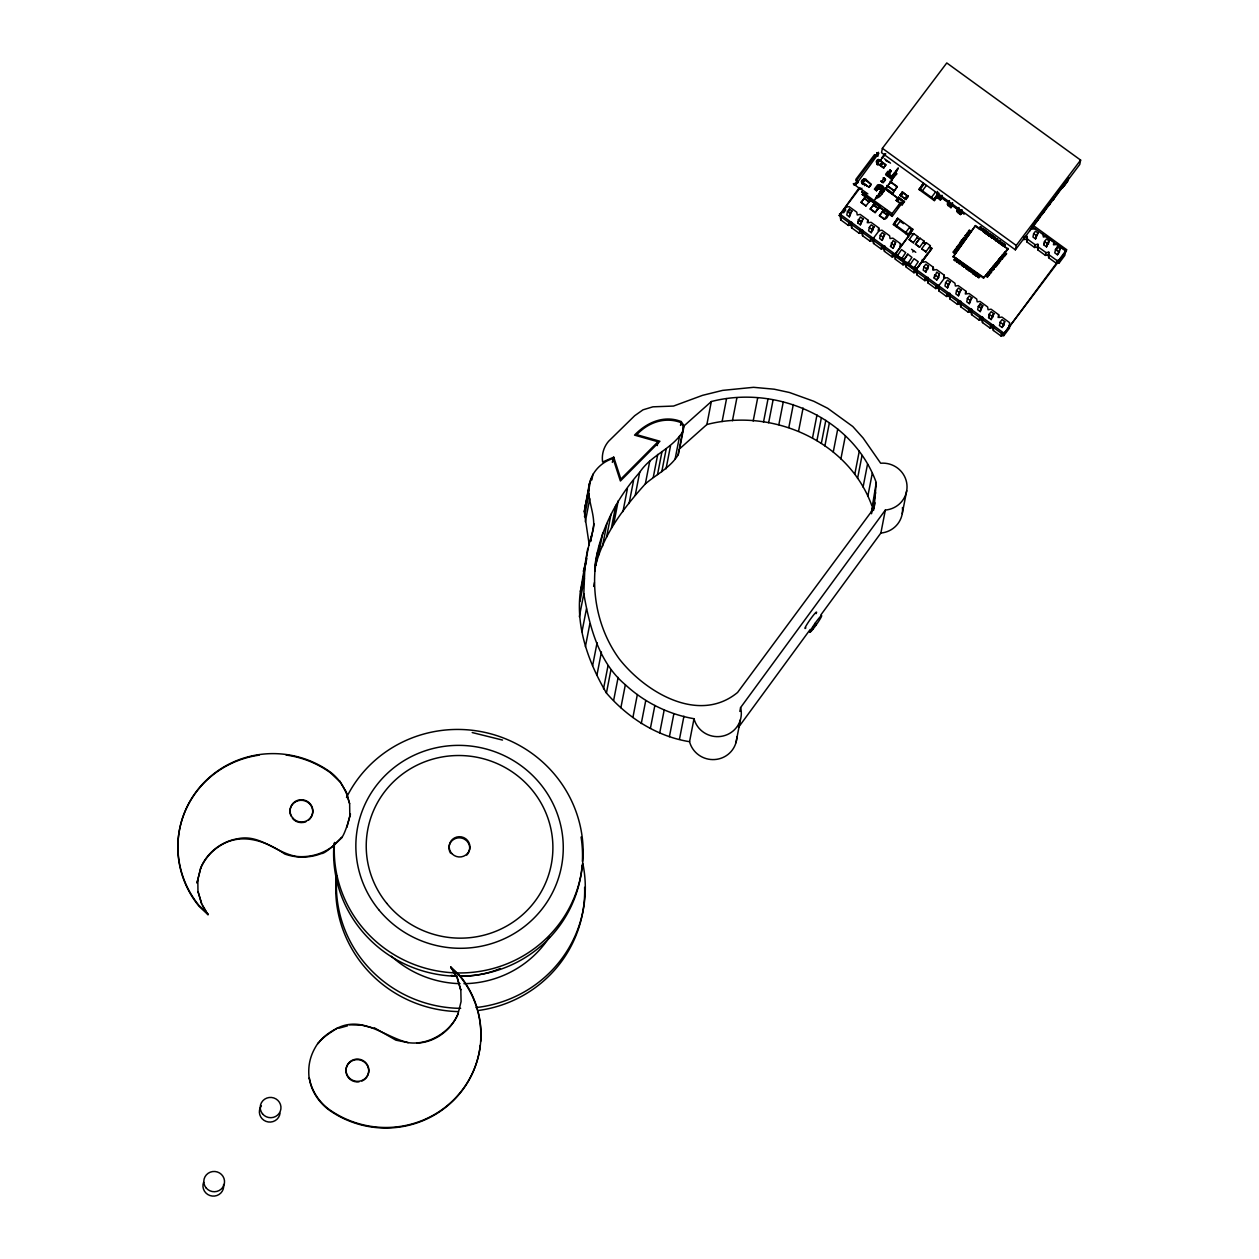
<?xml version="1.0" encoding="UTF-8"?>
<svg xmlns="http://www.w3.org/2000/svg" width="1259" height="1259" viewBox="0 0 1259 1259"><rect width="100%" height="100%" fill="white"/><g stroke="black" fill="none" stroke-linecap="round" stroke-linejoin="round"><path stroke-width="1.5" d="M897.399 169.351L896.392 170.406M877.429 155.628L878.514 153.567L855.553 184.947M979.974 227.297L979.014 228.477C980.572 231.357 982.571 225.33 979.974 227.297L981.579 227.627M982.681 228.43C981.044 230.68 983.09 226.935 983.877 229.343L982.492 230.995M983.594 231.813L984.994 230.098L986.19 231.027L985.529 231.861L984.176 231.058L983.594 231.813L984.79 232.726L986.19 230.964M983.877 229.343L982.272 228.981M985.907 233.529L987.67 233.639L987.103 234.394C984.475 234.127 987.67 230.303 988.488 232.695L987.937 233.419L986.788 232.411M987.103 234.394C989.637 232.946 984.396 231.672 987.56 233.733M988.488 232.695L986.851 232.364M989.007 234.237L990.062 235.228L990.786 234.363L989.605 233.45L988.236 235.165C989.165 237.526 991.588 233.954 988.976 234.174M990.786 234.363L989.181 234.001M991.714 237.746L993.099 236.047C992.249 233.607 989.102 237.636 991.714 237.699M993.099 236.047L992.391 236.818L991.242 236.015M995.397 237.715L994.217 236.802L995.397 237.668L994.012 239.367L993.792 237.337M996.325 241.098L997.71 239.336L996.514 238.47L995.601 239.603L996.325 241.098L996.845 240.406L995.145 240.186M999.284 240.532L1000.48 241.398L999.079 243.05L998.466 241.429L999.284 240.532L1000.48 241.35M1001.393 244.781L1000.716 243.223L1001.393 244.781L1002.778 243.018L1001.173 242.704L1000.197 243.916M1005.091 244.687C1002.62 247.519 1002.369 242.247 1005.091 244.75L1003.691 246.402L1002.526 245.552M736.861 736.657A24.047 23.48 11 0 1 689.554 741.693C656.852 736.452 627.879 717.803 606.429 693.032C588.598 662.612 575.615 627.139 580.383 591.368C585.451 572.341 585.718 552.402 592.108 533.769C597.333 518.787 588.11 503.852 588.756 488.665C589.417 474.8 599.866 462.336 613.086 458.544L620.388 481.017L659.952 441.248L636.802 434.717C647.897 422.568 664.783 416.524 680.615 422.473L683.448 426.738L682.708 431.743C671.928 449.07 650.856 455.286 639.682 472.361C616.422 498.658 599.677 530.779 594.893 565.779M579.345 616.705L583.814 593.729L584.837 568.391L586.82 558.445M871.37 512.287L876.248 482.559C852.862 417.705 776.268 384.64 711.335 401.542L684.093 425.841L679.624 448.802L706.881 424.519C771.798 407.617 848.409 440.666 871.779 505.536M597.506 552.371C589.904 589.039 597.112 628.556 619.318 658.992C645.489 692.356 698.855 724.318 737.569 692.481L874.108 507.991L876.248 482.559M472.204 732.549L502.514 740.072M587.78 548.357L580.383 591.368M969.587 232.097L970.17 230.743L971.098 231.42L970.233 232.6C968.423 231.908 970.028 229.453 969.949 230.617M876.941 153.74L877.586 154.857L878.514 153.567M954.416 251.296L953.881 252.729L954.92 253.295C957.17 252.225 953.866 250.273 953.551 252.461L953.551 252.461M955.66 250.478L954.652 249.817L957.438 249.896L956.572 251.108L954.637 249.849L956.085 249.046M956.871 247.96L956.871 247.96C957.328 245.017 958.949 248.086 958.382 247.173L958.241 248.841L959.106 247.63M957.438 249.896L955.849 250.604L956.588 251.045M960.129 244.923L959.185 246.087L960.05 244.907C962.018 246.339 958.477 243.05 958.54 245.694L959.893 246.591L957.973 245.332L959.405 244.529M960.507 241.901C963.308 243.034 957.706 244.482 960.507 241.87L962.427 243.16L961.561 244.325L960.523 243.569M963.229 242.074L961.309 240.815C961.105 237.762 965.244 241.996 963.387 240.39L963.229 242.074L964.095 240.862M963.843 237.353L965.763 238.612L964.898 239.824L962.978 238.565L964.41 237.762M966.912 237.038L964.976 235.811L965.842 234.646L966.975 235.339L967.762 235.905L966.188 236.598L966.896 237.101L967.762 235.905M965.842 234.693C967.872 234.898 964.646 238.203 967.132 235.449M967.51 232.396L969.43 233.639L968.564 234.851L966.644 233.592L968.077 232.789M589.228 544.864L584.286 511.642L589.338 483.629M594.799 568.832C602.227 535.925 623.252 508.479 645.348 483.881C656.553 474.297 670.307 467.703 678.239 454.719L678.994 449.715M979.014 228.477L979.785 227.533M981.973 229.264L983.011 230.366L981.312 230.145L981.973 229.264L983.185 230.192M997.144 239.997L995.806 239.304L997.018 240.249M864.272 198.828L865.751 196.278L870.583 199.788L865.924 205.972L861.093 202.463L865.657 196.86M870.111 200.37L874.942 203.376L873.305 205.61L874.926 202.935L879.742 206.445L875.099 212.629L870.268 209.12L874.895 202.935M874.926 202.935L873.274 205.61M883.189 211.481C886.131 204.572 892.017 217.209 884.274 219.286L879.443 215.777L882.559 211.418L887.375 214.911L884.274 219.286M884.983 180.147L885.046 179.156M200.795 867.687C196.136 886.399 195.208 890.066 200.795 867.687C207.263 852.264 221.741 841.232 238.203 838.636C260.471 834.025 276.335 853.413 296.998 856.482C309.541 857.568 322.068 854.169 332.25 846.74C357.163 821.702 327.545 854.09 321.438 853.539C309.651 858.119 296.636 858.26 284.739 854.011C267.789 842.35 246.229 833.647 226.069 842.507C214.738 847.669 205.642 856.781 200.685 868.222M201.597 903.6L198.088 891.797L201.597 903.6L207.987 914.679L198.938 906.118A96.014 93.78 11 0 1 259.165 755.132M349.026 802.014C346.43 790.211 340.15 779.557 330.582 772.271A96.014 93.78 11 0 0 204.556 781.981A96.014 93.78 11 0 0 199.048 905.583L208.097 914.128M346.02 791.911L339.631 780.832M349.53 803.698L346.131 791.36M346.933 827.273C355.384 793.154 346.587 834.717 340.796 838.51M480.293 1045.222A96.014 93.78 11 0 1 328.206 1109.384C318.275 1101.656 311.004 1090.467 309.273 1077.972C311.571 1090.278 318.401 1101.216 328.316 1108.833A96.014 93.78 11 0 0 454.342 1099.138A96.014 93.78 11 0 0 459.85 975.536L450.816 966.991L457.206 978.07L460.7 989.857L457.3 977.519L450.816 966.991M337.349 1028.115C329.827 1031.892 322.713 1036.818 317.882 1043.695C323.044 1036.881 330.598 1032.506 337.349 1028.115C362.907 1015.352 384.687 1037.086 408.184 1042.641C428.957 1045.694 450.958 1031.278 458.008 1013.983C451.115 1030.271 434.843 1042.483 417.012 1043.082M349.373 1024.795L361.789 1025.188L372.223 1027.769M374.065 1027.659L395.908 1040.17L408.184 1042.641M584.286 511.642L588.756 488.665M586.458 501.79L587.198 497.966M587.953 494.142L590.927 478.813M584.475 516.709L588.929 493.748M591.856 479.915L592.973 474.171M585.309 521.73L589.779 498.753M590.66 541.055L594.012 523.823M590.628 541.433L592.108 533.769M579.958 601.503L584.428 578.526M612.346 462.383L613.086 458.544M612.976 460.983L613.731 457.159L602.62 462.006A27.037 26.408 11 0 1 608.569 441.311L634.646 415.753L643.003 409.82L652.902 406.83L673.534 406.059L702.553 395.342L722.635 390.384L753.543 387.316L774.206 389.204L789.424 392.493L813.818 401.275L827.698 408.294L852.784 426.502L863.092 437.99L880.671 463.233A24.047 23.48 11 0 1 906.921 484.558A24.047 23.48 11 0 1 885.345 510.052L740.591 707.589A24.047 23.48 11 0 1 723.201 735.98A24.047 23.48 11 0 1 694.008 718.716C668.387 714.278 644.419 702.396 625.345 684.739C598.78 662.486 589.511 626.526 583.814 593.729M581.988 631.735L586.458 608.758M595.68 565.559L600.15 542.582M594.704 571.271L595.444 567.447M598.324 555.77L602.793 532.809M593.65 586.442L594.39 582.618M602.432 546.5L606.901 523.524M606.539 537.215L611.008 514.239M585.404 646.607L589.873 623.63M611.355 528.261L615.808 505.284M613.763 523.791L618.216 500.814M592.611 665.696L597.081 642.719M622.953 511.595L627.423 488.618M629.091 503.474L633.56 480.497M596.971 674.934L601.44 651.973M635.228 495.338L639.682 472.361M603.517 688.799L607.987 665.838M645.348 483.881L649.817 460.904M606.429 693.032L610.898 670.056M657.245 445.592L657.985 441.752L634.52 435.126C646.607 422.473 664.075 414.73 681.245 421.576L684.093 425.841M653.264 477.381L657.733 454.42M613.652 700.366L618.122 677.405M657.528 474.533L661.998 451.556M661.793 471.669L666.247 448.708M666.042 468.82L670.512 445.843M620.876 707.715L625.345 684.739M680.505 425.4L681.245 421.576M675.17 458.78L679.64 435.803M678.239 454.719L683.448 426.738M632.899 717.473L637.369 694.496M641.272 723.547L645.741 700.571M706.881 424.519L711.335 401.542M650.384 728.442L654.853 705.481M659.716 732.974L664.185 709.997M722.115 421.56L726.569 398.584M669.41 736.672L673.864 713.696M732.439 420.726L736.908 397.75M679.482 739.175L683.936 716.198M689.554 741.693L694.008 718.716M753.181 421.025L757.65 398.049M763.489 422.158L767.959 399.182M768.651 422.725L773.12 399.748M778.833 424.708L783.303 401.731M788.826 427.509L793.296 404.532M739.851 711.414L740.591 707.589M735.964 742.716L740.418 719.755M1033.434 225.581L1066.578 249.644L1066.247 251.391L1003.376 334.721L839.202 215.525L859.33 187.544M798.615 430.956L803.085 407.995M870.174 241.256L862.541 235.716L862.1 232.946L859.268 233.34L851.635 227.8L851.21 225.031L848.377 225.44L840.744 219.884L840.855 214.313L846.331 207.058L849.148 206.665L856.781 212.204L857.222 214.974L860.18 214.408L867.813 219.947L868.238 222.717L871.071 222.308L878.703 227.863L879.144 230.633L873.541 238.045L870.709 238.455L870.174 241.256L873.116 240.689L873.557 243.459L881.19 248.999L884.023 248.59L884.558 245.788L881.741 246.197L881.19 248.999M847.464 211.591L846.803 214.959L849.384 216.831L851.918 210.961L849.353 209.088L847.464 211.591L850.03 213.463L849.384 216.831M848.692 212.456L849.353 209.088M848.377 225.44L848.928 222.623L851.745 222.229L851.635 227.8M877.995 156.195L875.54 155.172L856.97 179.801C858.591 182.775 850.281 187.418 856.089 183.845M812.527 437.912L816.981 414.935M866.428 179.99L871.197 184.239L869.025 187.119L863.863 183.373C860.149 185.97 863.942 176.811 864.288 179.455M863.422 184.223L863.863 183.373M863.942 179.36C866.79 178.196 858.496 180.194 862.808 182.618L861.88 182.225M865.405 196.955L862.336 194.342L864.083 193.319L892.08 213.637L892.206 216.406L887.485 212.991M857.709 222.874L860.306 216.926L862.966 218.846L860.369 224.81L857.709 222.874L859.661 220.294M857.851 222.859L858.512 219.491M868.962 187.449L871.118 184.569L866.035 180.509M816.934 440.619L821.403 417.642M864.146 198.418L868.978 201.928L864.414 197.836L861.093 202.463M865.704 197.049L864.839 198.151M860.369 224.81L862.966 218.846M859.268 233.34L859.818 230.539L862.651 230.145L862.541 235.716M865.924 205.972L861.156 202.132M876.783 153.803C877.004 149.79 876.311 157.233 877.523 154.794M821.34 443.325L825.81 420.364M877.067 163.953L876.909 161.451L879.317 159.799L877.366 159.83L876.264 161.561L876.894 162.836M867.262 222.749L867.813 219.947M878.514 164.205L883.661 167.951L878.514 164.205L877.004 164.599M879.632 160.57L878.09 159.452L881.19 160.349M882.386 148.31L881.536 152.685L1015.368 249.833L1079.766 164.473L1080.615 160.098L946.784 62.95L882.386 148.31L1016.218 245.458L1015.368 249.833M824.897 445.922L829.366 422.945M875.257 189.763L876.516 190.676L875.257 189.763L878.908 184.664C889.657 185.734 880.167 198.182 877.067 197.789M883.661 167.951L885.832 165.086L880.686 161.341L881.221 160.349M870.268 209.12L873.384 204.761L878.215 208.254L875.099 212.629M869.402 227.391L868.6 230.775L871.259 232.71L873.856 226.762L871.197 224.826L869.261 227.423L871.905 229.343L871.259 232.71M878.389 195.79L876.012 198.34L881.206 190.502A1.652 1.149 30.9 0 0 880.718 188.803L878.813 187.748L876.956 189.841M878.908 184.664L883.063 188.079L877.13 197.458L879.349 194.516M878.137 188.708L880.025 185.86L876.437 190.628M879.474 192.832L882.968 188.535M873.054 230.145L873.715 226.777M893.229 178.133L881.709 193.996L880.718 193.603M890.554 178.133C877.602 168.989 896.565 181.154 890.491 178.526L895.7 172.829M883.204 192.281L883.975 191.258M873.557 243.459L873.667 237.872M833.269 451.997L837.739 429.02M885.25 189.448L885.99 188.582M878.153 230.665L878.703 227.863M893.811 173.836L892.426 175.63A1.652 1.511 47.8 0 1 890.412 175.945L888.87 174.529L891.262 170.894L889.987 169.981L891.199 171.224M887.249 186.773L888.004 185.923M883.582 210.993L884.086 209.592L879.443 215.777M889.263 184.113L890.019 183.247M880.277 235.165L879.616 238.518L882.197 240.39L884.731 234.52L882.166 232.663L880.277 235.165L882.842 237.022L882.197 240.39M891.278 181.438L892.017 180.572M894.158 173.38L890.475 178.605M840.886 458.937L845.356 435.96M887.296 215.777L888.618 214.219M897.274 170.059L897.447 169.178L896.676 170.044M886.824 185.687L894.205 190.99L897.321 186.631L890.082 181.375M944.486 278.097L947.319 277.704L954.951 283.244L955.376 286.013L958.209 285.604L965.842 291.159L966.283 293.929L969.1 293.52L976.732 299.06L977.173 301.83L980.006 301.436L987.638 306.976L988.063 309.745L991.022 309.179L998.655 314.719L999.095 317.488L1001.912 317.079L1009.545 322.619L1009.435 328.19L1003.832 335.618L1001.015 336.011L993.382 330.472L992.942 327.702L990.125 328.111L982.492 322.572L982.051 319.802L979.219 320.195L971.586 314.656L971.161 311.886L968.328 312.295L960.696 306.755L960.255 303.986L957.438 304.379L949.805 298.839L949.365 296.07L946.548 296.479L938.899 290.923L938.49 288.138L935.657 288.547L928.025 282.992L927.6 280.238L924.767 280.631L917.134 275.091L917.244 269.52L916.694 272.322L913.877 272.715L906.244 267.176L905.803 264.406L902.986 264.815L895.338 259.275L894.913 256.506L892.08 256.899L884.447 251.359L884.558 245.788M894.205 190.99L897.321 186.631M904.497 201.582L902.199 204.824L896.235 200.496L898.517 197.238L904.434 201.881L898.517 197.238M896.534 200.669L898.769 197.726M897.431 201.361L899.65 198.403M893.371 224.59L897.604 218.2L912.791 229.232L912.586 230.271L908.557 235.606L893.371 224.59L897.604 218.2M898.186 219.68L898.344 218.877L894.315 224.212L896.408 226.793M899.996 195.129L905.976 199.473L899.996 195.129L902.278 191.887L908.195 196.514L902.278 191.887M890.506 246.434L893.056 240.563L895.621 242.436L893.087 248.306L890.506 246.434L892.395 243.931M900.358 195.082L902.53 192.359M901.192 195.995L903.427 193.052M901.019 203.958L903.301 200.716M893.087 248.306L895.621 242.436M892.08 256.899L892.631 254.098L895.448 253.704M902.199 204.824L896.298 200.197M900.626 220.53L896.597 225.865L894.315 224.212M904.78 198.592L906.999 195.649M896.691 254.806L895.558 253.374L910.902 233.057L912.98 234.567M895.338 259.275L895.889 256.458M896.88 256.521L901.538 249.597L905.709 252.634L901.066 259.559L896.88 256.521L897.651 254.885L895.558 253.374M854.814 474.108L859.283 451.131M899.949 246.481L900.5 243.679L892.851 238.14L890.034 238.533L889.594 235.763L881.961 230.224L879.144 230.633M857.568 478.42L862.037 455.443M905.52 233.403L907.818 234.945L912.004 228.792L911.846 229.594L909.58 227.942M907.975 234.127L905.725 232.364M903.159 261.085L907.802 254.145L911.941 257.403L907.33 264.122L903.159 261.085L907.802 254.145M909.738 227.139L905.693 232.474M902.986 264.815L903.521 262.014M908.557 235.606L912.791 229.232M909.155 239.651L913.342 242.688L909.155 239.651L913.641 233.529L917.827 236.566L917.008 238.423M919.117 189.59L923.351 183.2L919.117 189.59L934.304 200.606L938.333 195.255M910.902 233.057L895.401 254.192M919.904 190.015L924.09 183.861L923.933 184.68M863.076 487.06L867.545 464.099M906.244 267.176L906.779 264.374M913.436 234.583L913.641 233.529M922.328 190.864L926.356 185.529M909.423 265.633L914.081 258.693L918.252 261.73L913.609 268.671L909.423 265.633L910.194 263.997L908.117 262.486L907.33 264.122M924.09 241.13L919.605 247.236L915.435 244.199L919.92 238.093L924.09 241.13L923.288 242.971M867.844 496.125L872.314 473.148M919.715 239.131L919.92 238.093M913.877 272.715L914.427 269.914M919.605 247.236L915.466 243.978M927.694 253.201L916.316 269.379L931.802 248.228L929.709 246.717M931.455 197.364L935.468 192.139M921.698 248.763L925.884 251.8L921.698 248.763L926.183 242.641L930.37 245.678L929.551 247.535L931.644 249.046L916.316 269.379M871.527 513.751L875.619 492.678M933.564 199.929L937.75 193.792M873.494 510.462L874.989 502.813M925.994 243.679L926.183 242.641M934.304 200.606L937.514 195.554M936.948 194.484L937.546 191.431M923.996 266.766L923.193 270.166L925.853 272.086L928.465 266.137L925.806 264.217L923.854 266.798L926.514 268.718L925.853 272.086M938.994 195.712L937.231 197.71L938.49 194.752L937.735 195.098L941.622 197.018L940.363 199.992L937.231 197.71L937.562 196.026L936.759 196.388L940.693 198.308L940.363 199.992L942.188 197.663L945.399 200.024M924.767 280.631L925.318 277.83L928.135 277.421L928.025 282.992M927.663 269.52L928.308 266.168M931.802 248.228L930.039 250.085M820.663 615.195L880.875 533.029L885.345 510.052M932.762 270.04L933.297 267.238L925.664 261.699L922.721 262.265L922.28 259.496M947.35 204.084L948.153 203.722L947.822 205.406L950.97 207.688L951.3 205.988L947.35 204.084L949.443 200.622M934.241 278.05L936.696 272.117L939.356 274.053L938.553 277.436M937.404 276.634L934.745 274.698L934.099 278.066L936.759 280.002L939.356 274.053M950.498 206.366L952.575 202.904M935.657 288.547L936.208 285.73L939.041 285.337L944.628 277.909L944.203 275.154L936.57 269.599L933.737 270.008L933.297 267.238M951.883 206.46L952.78 205.359L950.97 207.688L952.559 203.014M938.899 290.923L939.041 285.337M943.652 277.956L944.203 275.154M962.175 212.551L960.428 214.549L960.759 212.865L957.627 210.583L957.296 212.283L960.428 214.549L961.262 213.778M960.759 212.865L956.809 210.961L958.902 207.499L958.209 211.056M945.619 282.63L944.974 285.998L947.539 287.87L950.089 282L947.508 280.127L945.619 282.63L948.2 284.503L947.539 287.87M902.247 513.672L906.716 490.695M959.956 213.227L962.033 209.765L960.932 211.937L961.687 211.591L961.64 213.039M953.142 256.883L975.489 225.581L1008.066 249.093L983.499 278.082L953.142 256.883L975.489 225.581M946.548 296.479L947.083 293.662L949.916 293.268L949.805 298.839M956.525 290.546L955.864 293.914L958.445 295.786L960.979 289.916L958.414 288.043L956.525 290.546L959.09 292.418L958.445 295.786M957.438 304.379L957.989 301.578L960.806 301.169L960.696 306.755M965.291 293.961L965.842 291.159M967.416 298.462L966.755 301.814L969.336 303.687L971.869 297.816L969.304 295.959L967.416 298.462L969.981 300.319L969.336 303.687M968.328 312.295L968.879 309.494L971.696 309.084L971.586 314.656M983.499 278.082L1008.191 248.416M978.306 306.362L977.661 309.73L980.226 311.603L982.775 305.732L980.194 303.86L978.306 306.362L980.887 308.235L980.226 311.603M979.533 307.227L980.194 303.86M979.219 320.195L979.77 317.394L982.602 317L982.492 322.572M989.196 314.278L988.551 317.646L991.211 319.566L993.807 313.617L991.148 311.681L989.196 314.278L991.856 316.198L991.211 319.566M988.693 317.614L989.354 314.246M990.125 328.111L990.66 325.31L993.493 324.901L993.382 330.472M993.005 317L993.666 313.633M998.104 317.52L998.655 314.719M1000.244 322.162L999.441 325.546L1002.101 327.482L1004.053 324.901M1002.101 327.482L1004.713 321.533L1002.054 319.597L1000.102 322.178L1002.762 324.114M1001.015 336.011L1001.566 333.21L1004.383 332.817L1009.986 325.389M1003.911 324.916L1004.713 321.533M1003.376 334.721L1066.578 249.644M1003.832 335.618L1004.383 332.817M1026.478 239.179L1027.029 236.377L1024.197 236.771L1023.661 239.588L1026.478 239.179L1026.919 241.948L1034.552 247.488L1037.369 247.094L1037.92 244.277L1035.103 244.687L1027.454 239.147L1027.029 236.377M1026.919 241.948L1027.454 239.147M1033.639 233.655L1032.978 237.022L1035.559 238.895L1038.093 233.025L1035.527 231.152L1033.639 233.655L1036.204 235.527L1035.559 238.895M1036.204 222.166L1038.549 219.381M1039.682 217.87L1040.139 215.478L1036.251 222.088M1034.552 247.488L1035.103 244.687M1038.36 247.047L1045.993 252.587L1048.81 252.193L1048.275 254.995L1045.442 255.404L1037.809 249.864L1037.92 244.277M1049.093 205.406L1050.226 203.895M1049.156 205.06L1049.408 203.659L1047.394 206.146L1050.478 202.054L1050.289 203.565M1044.529 241.555L1043.868 244.923L1046.528 246.858L1049.14 240.91L1046.481 238.974L1044.529 241.555L1047.189 243.491L1046.528 246.858M1044.026 244.907L1044.671 241.539M1053.216 199.929L1054.35 198.434M1053.279 199.599L1053.531 198.198L1051.517 200.685L1054.601 196.593L1054.412 198.104M1045.442 255.404L1045.993 252.587M1048.338 244.293L1048.983 240.925M1042.956 234.268L1043.396 237.022L1046.339 236.456L1053.972 242.011L1054.412 244.765L1057.245 244.372L1064.878 249.912L1065.303 252.681L1064.768 255.483L1059.165 262.911L1056.348 263.304L1048.7 257.765L1048.81 252.193M1053.437 244.813L1053.972 242.011M1066.971 181.327L1063.713 186.175L1065.618 183.122M1055.577 249.455L1054.774 252.839L1057.434 254.774L1059.386 252.178M1056.726 250.258L1057.371 246.89L1060.031 248.81L1059.228 252.209M1057.434 254.774L1060.031 248.81M1056.348 263.304L1056.883 260.503L1049.251 254.963M1059.165 262.911L1059.716 260.109L1056.883 260.503M894 191.746L892.348 194.154L885.234 188.488M458.008 1013.983L461.077 1001.566L460.81 989.306M862.242 183.767L865.484 179.108L866.444 180.179M862.163 191.352L862.037 192.218M866.412 185.624L865.531 184.538L864.398 185.655M881.253 160.192L880.686 161.341M987.434 277.106C986.426 274.069 985.766 277.137 986.568 274.32L988.362 275.926L987.434 277.106L986.568 274.32M989.574 273.36L988.346 272.149L990.141 273.754L989.212 274.934L988.346 274.194L989.432 273.077M991.006 270.701C991.116 270.386 991.085 271.078 990.99 272.762L991.935 271.582M989.212 274.934C987.15 272.888 990.219 273.345 987.418 273.282L988.346 272.149M990.99 272.762L991.352 271.11M992.249 267.427L994.043 269.017L992.249 267.427L991.321 268.545C993.729 270.071 991.793 270.386 993.257 268.34M993.099 266.373L994.043 265.193C996.215 265.901 994.122 268.387 993.115 266.326L993.792 266.924L994.657 265.68L995.853 266.798L994.374 267.49L995.051 266.168M996.687 265.806L997.632 264.626L996.577 263.619L994.893 264.201L996.703 265.743L995.822 265.082L996.829 263.997M999.552 260.739L998.45 259.858L999.378 258.709C1001.912 259.448 998.45 260.582 1000.26 261.463L1000.653 259.858L1000.276 261.4M998.466 263.635L999.41 262.454L998.356 261.447L996.672 262.029L998.466 263.635L997.616 262.911L998.403 261.573M1000.228 257.686L1001.157 256.537L1002.967 258.111L1002.038 259.291L1000.244 257.639L1002.054 257.229L1001.393 258.693M999.394 262.502L998.56 261.73M1003.171 256.506L1003.565 254.822L1002.007 255.514L1002.951 254.334L1004.761 255.939L1003.25 256.6L1004.761 255.939M1002.038 259.291L1002.432 257.686M1004.887 254.224L1003.816 253.295C1006.303 250.667 1004.934 254.318 1005.611 254.885L1006.539 253.767L1005.028 254.428M1003.816 257.119L1002.919 256.317L1003.879 255.262M1005.595 254.947L1004.713 252.225M956.037 259.779L956.698 258.819L955.534 257.969L954.07 259.968L955.266 260.833L954.086 259.921M975.3 275.312L976.48 276.225L977.913 274.273L976.732 273.36L975.284 275.359L976.48 276.225L977.913 274.273M979.282 277.248L980.21 275.878L978.778 277.909L977.598 276.996L979.046 275.029L980.226 275.941M583.31 571.334L586.017 562.222M876.075 197.632L877.224 195.806M884.778 180.604L884.904 178.857M958.241 248.841L956.305 247.598L957.17 246.386M961.561 244.325L961.797 242.672M964.898 239.824L964.189 239.304L965.763 238.643M968.564 234.851L967.337 234.032M584.868 506.606L585.923 503.395M955.534 257.969L954.999 258.693L956.714 258.866M956.384 261.636L956.871 260.991L957.58 262.502L958.351 261.416L957.58 262.502C954.999 262.265 958.115 258.111 959.012 260.55L958.209 261.604L956.903 260.912M959.012 260.55L957.296 260.377L957.816 259.684M960.129 261.353L961.325 262.218L959.877 264.185C956.604 263.288 961.53 260.692 960.491 263.32M961.467 265.271L962.915 263.32L964.079 264.233C961.703 266.42 963.418 263.194 962.647 266.184L961.467 265.271L963.151 265.507M963.764 266.987L965.385 267.27L963.78 266.955L965.212 264.988L966.393 265.901L965.574 266.955L964.252 266.341M965.212 264.988L964.677 265.728L966.393 265.901M966.062 268.671L967.51 266.672L968.69 267.569L967.258 269.536L966.078 268.623C966.471 266.939 968.926 268.623 967.274 269.489M968.69 267.569L967.856 268.686L966.66 267.821M970.343 270.118L969.257 269.096L971.019 269.206L969.556 271.204L968.391 270.292L969.037 269.442M969.556 271.204L970.248 270.244M971.885 272.841L971.13 271.393C975.473 272.337 969.603 269.505 973.317 270.874M972.971 273.691L974.435 271.692L975.615 272.589L974.167 274.556L973.002 273.644L974.167 274.556M977.598 276.996L978.369 275.941L979.565 276.807M873.321 205.091L878.137 208.585M879.443 207.546L884.353 210.709M882.496 211.748L887.312 215.242M883.787 210.709L882.449 212.267M897.226 170.17L894.504 174.419M884.872 180.462L885.014 179.659M993.304 237.935L994.484 238.754M1031.121 229.201L1033.309 224.999L1034.788 224.354M936.759 196.388L938.836 192.973L937.735 195.098M939.891 198.67L941.968 195.255L940.882 197.364M1029.956 230.775L1035.417 221.08L1034.017 223.677L1036.015 222.733M1000.653 259.858L999.378 258.74M317.992 1043.16C310.391 1054.302 307.621 1065.098 309.163 1078.507M864.917 180.068L866.066 179.345L865.972 180.84M862.305 191.116L862.116 192.47M965.842 266.625L964.74 265.602M954.605 259.244L955.943 259.921M965.48 267.144L965.385 267.27M971.208 271.283L972.861 271.503L970.673 272.007M973.506 272.951L974.734 273.801M881.646 162.899L880.875 163.796M988.236 235.165L989.92 235.386L989.401 236.078M893.497 174.01L898.328 167.951L895.432 173.018M959.374 262.344L960.412 263.446L959.468 262.218M974.781 273.707L975.615 272.589M975.882 274.509L977.236 275.17M809.946 632.112L815.801 623.882M955.959 250.62L956.793 249.439M957.627 248.369L958.461 247.173M963.465 240.406L961.97 241.24L961.309 240.784L962.946 240.091L962.175 239.651M964.284 239.336L965.134 238.156M968.785 233.183L967.951 234.363L969.43 233.686M956.053 259.732L955.707 260.251M979.219 277.31L978.023 276.445M876.972 195.9L874.989 199.599L877.476 196.829M738.451 727.403L810.245 629.421M953.85 250.903L952.984 252.115L954.904 253.358L955.125 251.69M969.178 230.129L968.297 231.341L969.304 231.908M960.208 243.443L961.231 242.326M966.613 235.134L964.976 235.811M968.911 231.735L969.776 230.554M955.55 250.462L956.525 249.313L955.502 248.684M957.092 248.039L958.083 247.032M958.886 245.946L959.846 244.797L958.839 244.167M962.222 241.445L962.852 240.123M967.557 234.221L968.517 233.057M959.893 246.591L960.774 245.379M868.93 202.447L870.488 200.37M878.105 209.104L879.648 207.027M958.461 261.258L957.375 260.251M862.572 182.445L864.744 179.565M877.287 162.946L879.459 160.066M881.442 158.225L884.935 153.598M839.202 215.525L860.149 187.748M882.26 158.429L885.754 153.803M878.577 163.875L877.869 164.929M861.943 188.22L861.014 189.448L855.144 185.183M843.593 212.771L845.78 209.875M883.189 163.434L880.639 166.408M883.724 167.62L885.895 164.74L880.749 161.01M850.03 213.463L851.918 210.961M874.36 189.212L877.649 184.853M885.612 174.309L887.894 171.271M886.336 175.064L889.987 169.981M882.103 182.272C882.291 180.666 884.353 175.3 884.92 179.329M891.262 170.894L887.422 176.402L889.216 174.01M883.015 182.948L885.549 179.581L883.141 177.834M891.75 179.439L896.975 173.758L895.637 173.16M871.905 229.343L873.856 226.762M896.235 200.496L898.454 197.537M892.08 213.637L900.641 202.29M897.116 208.191L900.327 203.942M902.011 203.155L892.206 216.406L888.649 213.023M905.976 199.473L908.258 196.215M882.842 237.022L884.731 234.52M934.571 198.607L936.586 195.932M942.188 197.663L941.291 198.78M913.342 242.688L917.827 236.566M901.066 259.559L901.837 257.922L903.931 259.448M915.435 244.199L919.259 239.116L917.166 237.605M948.751 204.194L947.822 205.406L948.656 204.635M912.759 252.02L913.688 250.809M925.884 251.8L930.37 245.678M913.609 268.671L914.38 267.034L916.473 268.56M926.514 268.718L928.465 266.137M936.759 280.002L938.695 277.421M948.2 284.503L950.089 282M997.71 239.336L996.105 239.021M959.09 292.418L960.979 289.916M976.716 273.408L977.393 274.966L976.276 273.974M1002.085 243.916L1000.874 242.987L1001.582 242.153L1002.778 243.066M979.03 275.076L979.707 276.634L978.573 275.642M1004.682 245.237L1003.895 243.821M969.981 300.319L971.869 297.816M1016.218 245.458L1080.615 160.098M980.887 308.235L982.775 305.732M1036.204 235.527L1038.093 233.025M991.856 316.198L993.807 313.617M1047.189 243.491L1049.14 240.91M1057.371 246.89L1055.42 249.471L1058.079 251.407M980.179 229.374L979.565 227.706L980.651 228.713M960.145 261.305L960.806 262.911L961.325 262.218M968.376 270.339L970.012 270.575M984.994 230.098L984.428 230.885M1064.107 186.08L1067.915 181.044L1068.529 177.849L1062.926 185.577L1062.313 187.024L1063.792 185.451L1062.407 187.937L1067.27 179.785L1063.587 185.325L1064.138 184.758M981.312 230.145L982.949 230.381M990.534 236.849L991.903 235.118L992.627 236.613M992.155 237.148L991.038 236.188L992.171 237.085M857.363 183.059L858.024 182.287M990.125 269.977C989.527 269.977 989.983 273.707 991.211 270.905M986.726 276.382L987.638 275.249M1001.141 258.488L1002.101 257.434M986.836 276.555L987.748 275.438M988.614 274.383L989.543 273.266M992.533 269.615L994.059 268.97L993.131 270.15M997.852 263.068L998.78 261.951M995.853 266.798L994.374 267.49M1000.858 258.126L1001.928 257.104L1001.157 256.568M998.198 261.384L997.443 262.58L997.6 260.912M999.079 260.298L1000.055 259.275L998.466 259.81M883.849 181.579L882.118 182.162M879.805 192.407L880.623 191.478A1.652 1.149 30.9 0 0 880.686 190.502M999.851 242.074C998.513 240.548 996.939 242.184 999.552 242.436M963.277 265.287L964.079 264.233L962.443 263.934M997.773 262.911L998.733 261.856M996.955 264.028C994.579 266.672 998.45 263.493 995.806 263.084M992.422 269.426L993.398 268.372M861.361 189.291L867.844 193.87M866.098 193.886L864.807 194.547L862.179 192.139M657.985 441.752L620.86 479.081L613.731 457.159M979.754 227.486L981.076 228.272L979.691 227.659M983.248 230.019L982.13 229.091M993.587 237.526L994.909 238.313M1002.148 243.742L1001.031 242.814M1003.266 244.561L1004.525 245.363M998.686 241.256L999.772 242.247M878.357 153.614L878.373 152.26L878.389 154.29M865.909 194.075L862.321 192.375M956.809 210.961L957.627 210.583M885.612 160.444L888.775 162.096M338.97 1028.194L347.547 1025.817M854.216 183.72L853.256 183.783L856.214 183.185M1035.323 228.713L1032.506 229.122L1032.065 226.352M858.182 182.461L857.127 181.501M964.536 237.825L962.978 238.518M964.976 238.045L963.749 239.005M862.273 194.673L863.768 194.956M882.433 182.287L880.749 180.934L881.552 181.721M884.416 158.728L890.491 163.151M857.977 182.382L855.805 180.666L855.931 179.297L874.517 154.668L876.752 155.455M862.651 184.428L862.305 183.436M968.501 232.994L966.644 233.56M987.796 275.532L987.56 275.296M988.693 234.583L989.873 235.402M995.601 239.603L996.782 240.422M1000.669 243.286L1001.865 244.104M975.363 226.258L980.037 229.516M983.153 231.687L992.485 238.219M995.601 240.39L1008.066 249.093M953.283 256.207L983.641 277.405M1031.514 226.179L1066.247 251.391M937.908 194.201L941.055 196.483M948.515 201.849L951.647 204.163M957.989 208.711L961.105 211.04M953.157 205.658L959.374 210.159M941.48 197.773L964.126 214.219M984.428 230.759L985.718 231.577M993.556 237.683L994.736 238.549M919.322 188.551L934.493 199.567M876.484 162.741L877.46 163.45M892.537 176.118L893.811 177.031M890.837 175.473L889.405 174.356M891.466 182.744L897.258 186.946M884.086 178.4L884.841 179.187M887.028 185.403L894.268 190.66L892.615 193.083L885.376 187.827M884.605 188.457L901.712 200.873M886.493 190.03L898.312 198.607M879.931 186.332L884.259 189.369M878.813 188.819L880.088 189.731M880.765 191.746L882.024 192.658M880.497 192.832L881.772 193.744M861.298 181.878L862.745 182.948M863.8 183.704L867.671 186.521M971.004 269.253C969.823 267.27 968.218 269.662 970.547 269.819M971.271 271.157L972.467 272.023M959.122 262.722L960.302 263.587M966.534 268.01L967.73 268.875M900.437 221.442L903.474 223.646M869.985 199.473L874.643 202.856M862.336 194.342L892.269 216.076M923.445 242.153L925.538 243.679M893.575 223.551L908.762 234.567M870.331 208.789L875.162 212.299M879.506 215.446L884.337 218.956M911.595 249.282L915.781 252.319M891.167 243.066L893.748 244.938M858.355 219.507L861.014 221.442M899.65 256.962L904.088 260.188M907.047 262.328L910.005 264.484M839.533 213.778L1003.722 332.974M955.062 258.583L956.242 259.448M1002.022 255.467L1003.108 256.395M1006.539 253.767L1005.736 253.138M339.521 781.367L330.488 772.821A96.014 93.78 11 0 0 286.108 755.054M450.706 967.541L459.755 976.087A96.014 93.78 11 0 1 480.639 1041.492M999.599 260.943L1000.244 259.464M202.416 905.646L207.987 914.679M815.344 622.969L816.273 624.794M877.067 164.268L880.198 159.61L881.19 160.523M1048.275 254.995L1048.7 257.765M1037.369 247.094L1037.809 249.864M1009.01 325.436L1009.435 328.19M916.694 272.322L917.134 275.091M900.5 243.679L900.925 246.449M884.023 248.59L884.447 251.359M840.304 217.13L840.744 219.884M349.64 803.148L349.797 815.942M197.82 879.553L197.978 892.348M290.908 815.848A11.425 11.158 11 0 1 295.865 801.605A11.425 11.158 11 0 1 310.831 805.319A11.425 11.158 11 0 1 308.486 820.207M305.953 821.702A11.425 11.158 11 0 1 292.45 818.35M359.067 1081.811A11.425 11.158 11 0 1 346.382 1067.553A11.425 11.158 11 0 1 364.858 1062.439A11.425 11.158 11 0 1 361.931 1081.025M223.567 1184.514A10.387 10.135 11 0 1 212.189 1196.05A10.387 10.135 11 0 1 203.643 1182.217M500.327 968.47A96.014 93.78 11 0 1 460.873 976.071M457.001 975.93A96.014 93.78 11 0 1 451.257 975.426M549.664 936.712A103.805 101.381 11 0 1 463.957 983.672M460.054 983.657A103.805 101.381 11 0 1 391.392 956.211M582.854 863.611A124.562 121.651 11 0 1 476.012 1007.578M460.668 1008.349A124.562 121.651 11 0 1 336.767 875.965M584.617 887.343A124.562 121.651 11 0 1 479.144 1010.379M458.103 1011.591A124.562 121.651 11 0 1 336.483 875.54M902.451 507.534A24.047 23.48 11 0 1 880.875 533.029M805.886 627.895A10.119 0.913 -54.8 0 1 810.277 619.397A10.119 0.913 -54.8 0 1 816.052 613.637M346.508 797.529A124.562 121.651 11 0 1 551.631 771.012A124.562 121.651 11 0 1 499.304 966.644A124.562 121.651 11 0 1 334.501 842.444M582.146 865.106A124.562 121.651 11 0 1 459.818 976.244M455.963 976.213A124.562 121.651 11 0 1 333.997 843.86M581.076 837.03A124.562 121.651 11 0 1 582.382 861.376M466.806 855.05A10.387 10.135 11 0 0 466.554 840.697L464.382 839.108A10.387 10.135 11 0 0 450.454 853.067M892.914 175.19A1.652 1.511 47.8 0 1 891.073 175.599M280.049 1113.129A10.387 10.135 11 0 1 265.979 1121.36A10.387 10.135 11 0 1 261.384 1105.858M1041.02 215.336L1046.874 207.231L1041.02 215.336M901.963 204.351L904.182 201.393L901.963 204.351M905.725 198.985L907.944 196.026L905.725 198.985M1056.474 193.823L1056.159 195.617L1061.589 187.339L1056.474 193.823M1057.481 192.926L1060.471 188.929L1057.481 192.926M879.773 165.322L880.576 164.205L879.773 165.322M975.143 273.172L973.836 272.495L975.143 273.172M1045.662 209.246L1042.153 214.109L1045.662 209.246M968.25 268.151L966.928 267.475L968.25 268.151M992.942 267.978L992.092 269.158L992.942 267.978M996.499 263.619L995.649 264.815L996.499 263.619M1005.406 252.76L1004.556 253.956L1005.406 252.76M985.372 231.971L984.066 231.184L985.372 231.971M348.538 1077.137A11.425 11.158 11 0 0 368.069 1074.352A11.425 11.158 11 0 0 355.699 1059.181A11.425 11.158 11 0 0 348.538 1077.137M292.56 817.799A11.425 11.158 11 0 0 312.09 815.029A11.425 11.158 11 0 0 299.721 799.843A11.425 11.158 11 0 0 292.56 817.799M206.083 1187.882A10.387 10.135 11 0 0 223.834 1185.364A10.387 10.135 11 0 0 212.582 1171.562A10.387 10.135 11 0 0 206.083 1187.882M813.283 628.792A10.119 0.913 -54.8 0 0 821.671 615.651A10.119 0.913 -54.8 0 0 812.464 627.202A10.119 0.913 -54.8 0 0 813.283 628.792M452.343 854.074A10.387 10.135 11 0 0 469.623 849.384A10.387 10.135 11 0 0 456.702 837.062A10.387 10.135 11 0 0 452.343 854.074M386.765 903.364A93.418 91.246 11 0 0 546.548 880.686A93.418 91.246 11 0 0 445.356 756.454A93.418 91.246 11 0 0 386.765 903.364M378.676 909.643A103.805 101.381 11 0 0 556.21 884.447A103.805 101.381 11 0 0 443.782 746.414A103.805 101.381 11 0 0 378.676 909.643M262.502 1113.837A10.387 10.135 11 0 0 280.269 1111.319A10.387 10.135 11 0 0 269.017 1097.518A10.387 10.135 11 0 0 262.502 1113.837"/></g></svg>
